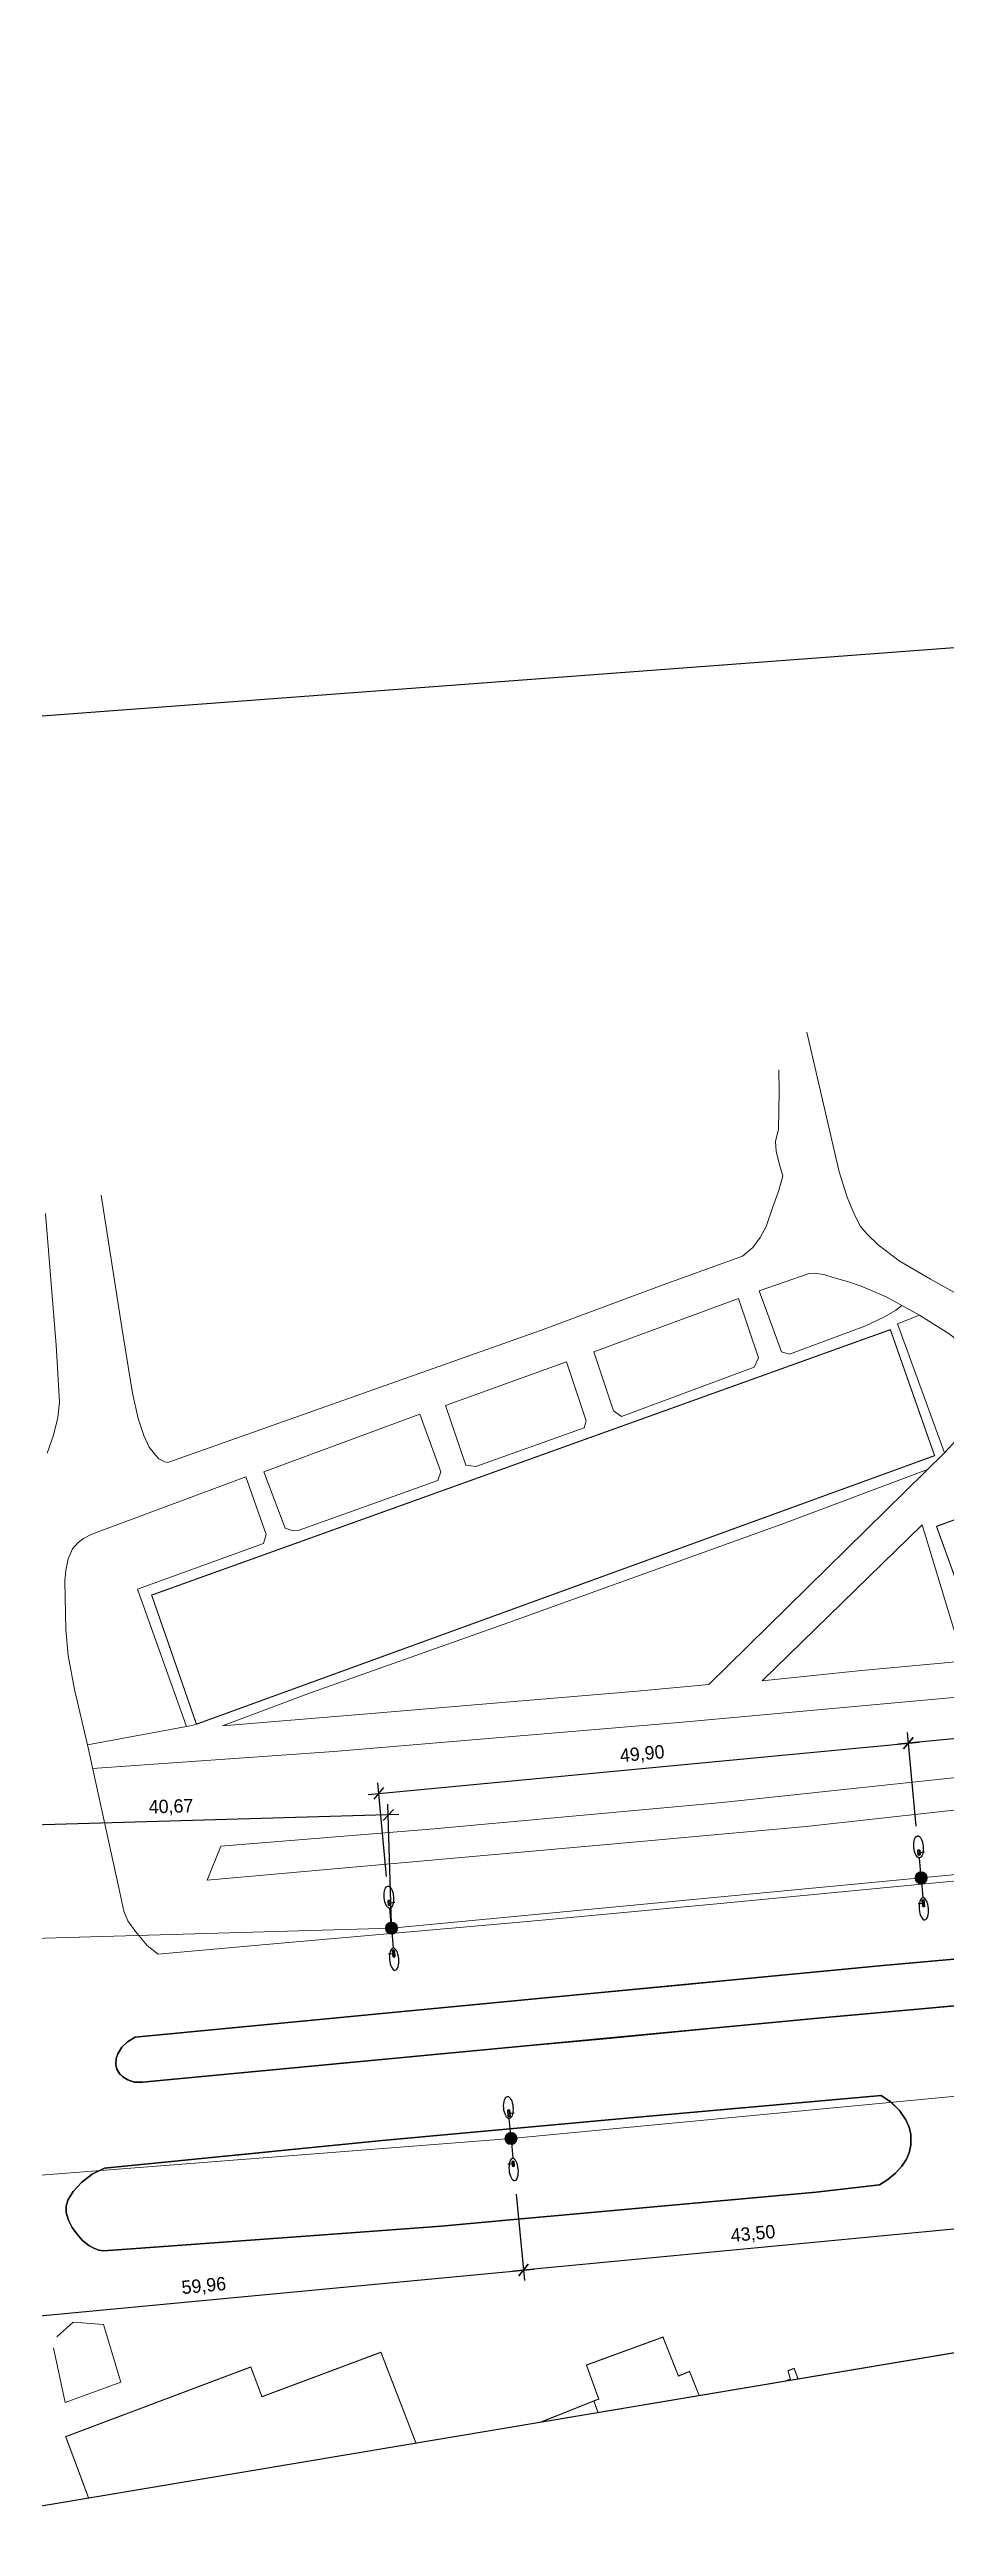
# Model space of a CAD drawing. Extents: x -105 to 2796, y -10 to 1087.
# Drawn here: x 122.4 to 206.5, y -9.6 to 222.6 of the extents above; entities that cross this region are included whole.
import ezdxf

# ---------------------------------------------------------------- set-up
doc = ezdxf.new("R2010")
doc.units = 0
doc.header["$MEASUREMENT"] = 0
for name, color, linetype in [('_МЕЖЕВОЙ_П-ЗУ_НОВЫЕ', 7, 'Continuous'), ('DLXLUM02', 1, 'Continuous'), ('DLXLUM03', 3, 'Continuous'), ('DLXLUM04', 5, 'Continuous'), ('DLXLUMEX', 2, 'Continuous'), ('DLXSCENE', 7, 'Continuous'), ('Размeh', 7, 'Continuous')]:
    doc.layers.add(name, color=color, linetype=linetype)
doc.layers.add('ОСВЕЩЕНИЕ', color=7, linetype='Continuous', lineweight=15)
doc.layers.add('ситуация', color=7, linetype='Continuous', lineweight=15)
doc.dimstyles.new('Благоуст', dxfattribs={"dimtxt": 1.25, "dimasz": 1, "dimexe": 1, "dimexo": 0.4085, "dimgap": 0.55, "dimtad": 1, "dimzin": 0, "dimtxsty": 'Standard', "dimblk": 'OBLIQUE', "dimcen": 0.6975, "dimdle": 1, "dimclrt": 256, "dimazin": 0, "dimtfac": 1, "dimtofl": 0, "dimtmove": 1, "dimatfit": 3, "dimldrblk": 'OBLIQUE', "dimfxl": 1, "dimtolj": 1, "dimtzin": 0, "dimarcsym": 0})

# ---------------------------------------------------------------- blocks, each defined once
blk = doc.blocks.new('*U12')
for p, q in [((0.07, 0.25), (-0.1, 0.23)), ((-0.1, 0.23), (0.07, 0.25)), ((-0.1, 0.2), (-0.1, 0.23)), ((-0.1, 0.23), (-0.07, -0.19)), ((-0.1, 0.23), (-0.1, 0.2)), ((-0.07, -0.19), (-0.1, 0.23)), ((0.07, 0.22), (-0.1, 0.2)), ((-0.1, 0.2), (0.07, 0.22)), ((-0.1, 0.2), (-0.07, -0.22)), ((-0.07, -0.22), (-0.1, 0.2)), ((0.07, 0.22), (0.07, 0.25)), ((0.1, -0.17), (0.07, 0.25)), ((0.07, 0.25), (0.07, 0.22)), ((0.07, 0.25), (0.1, -0.17)), ((0.1, -0.2), (0.07, 0.22)), ((0.07, 0.22), (0.1, -0.2)), ((-0.07, -0.19), (0.1, -0.17)), ((0.1, -0.17), (-0.07, -0.19)), ((-0.07, -0.19), (-0.07, -0.22)), ((-0.07, -0.22), (-0.07, -0.19)), ((-0.07, -0.22), (0.1, -0.2)), ((0.1, -0.2), (-0.07, -0.22)), ((0.1, -0.2), (0.1, -0.17)), ((0.1, -0.17), (0.1, -0.2))]:
    blk.add_line(p, q)
at = {"color": 1}
blk.add_line((0, 0.03), (0.5, 0.07), dxfattribs=at)
at = {"layer": 'DLXLUMEX', "color": 7}
blk.add_text('4', height=0.1, dxfattribs=at).set_placement((0, 0))
blk = doc.blocks.new('*U23')
for p, q in [((0.06, 0.29), (-0.11, 0.28)), ((-0.11, 0.28), (0.06, 0.29)), ((-0.11, 0.28), (-0.06, -0.29)), ((-0.06, -0.29), (-0.11, 0.28)), ((-0.11, 0.28), (-0.11, 0.24)), ((-0.11, 0.24), (-0.11, 0.28)), ((0.06, 0.25), (-0.11, 0.24)), ((-0.11, 0.24), (0.06, 0.25)), ((-0.11, 0.24), (-0.06, -0.33)), ((-0.06, -0.33), (-0.11, 0.24)), ((0.11, -0.28), (0.06, 0.29)), ((0.06, 0.25), (0.06, 0.29)), ((0.06, 0.29), (0.11, -0.28)), ((0.06, 0.29), (0.06, 0.25)), ((0.11, -0.32), (0.06, 0.25)), ((0.06, 0.25), (0.11, -0.32)), ((-0.06, -0.29), (0.11, -0.28)), ((0.11, -0.28), (-0.06, -0.29)), ((-0.06, -0.29), (-0.06, -0.33)), ((-0.06, -0.33), (-0.06, -0.29)), ((-0.06, -0.33), (0.11, -0.32)), ((0.11, -0.32), (-0.06, -0.33)), ((0.11, -0.28), (0.11, -0.32)), ((0.11, -0.32), (0.11, -0.28))]:
    blk.add_line(p, q)
at = {"color": 1}
blk.add_line((0, -0.04), (-0.49, -0.08), dxfattribs=at)
at = {"layer": 'DLXLUMEX', "color": 7}
blk.add_text('2', height=0.1, dxfattribs=at).set_placement((0, 0))
blk = doc.blocks.new('*U34')
for p, q in [((0.07, 0.25), (-0.1, 0.23)), ((-0.1, 0.23), (0.07, 0.25)), ((-0.1, 0.2), (-0.1, 0.23)), ((-0.1, 0.23), (-0.07, -0.19)), ((-0.1, 0.23), (-0.1, 0.2)), ((-0.07, -0.19), (-0.1, 0.23)), ((0.07, 0.22), (-0.1, 0.2)), ((-0.1, 0.2), (0.07, 0.22)), ((-0.1, 0.2), (-0.07, -0.22)), ((-0.07, -0.22), (-0.1, 0.2)), ((0.07, 0.22), (0.07, 0.25)), ((0.1, -0.17), (0.07, 0.25)), ((0.07, 0.25), (0.07, 0.22)), ((0.07, 0.25), (0.1, -0.17)), ((0.1, -0.2), (0.07, 0.22)), ((0.07, 0.22), (0.1, -0.2)), ((-0.07, -0.19), (0.1, -0.17)), ((0.1, -0.17), (-0.07, -0.19)), ((-0.07, -0.19), (-0.07, -0.22)), ((-0.07, -0.22), (-0.07, -0.19)), ((-0.07, -0.22), (0.1, -0.2)), ((0.1, -0.2), (-0.07, -0.22)), ((0.1, -0.2), (0.1, -0.17)), ((0.1, -0.17), (0.1, -0.2))]:
    blk.add_line(p, q)
at = {"color": 1}
blk.add_line((0, 0.03), (0.5, 0.07), dxfattribs=at)
at = {"layer": 'DLXLUMEX', "color": 7}
blk.add_text('4', height=0.1, dxfattribs=at).set_placement((0, 0))
blk = doc.blocks.new('*U45')
for p, q in [((0.06, 0.29), (-0.11, 0.28)), ((-0.11, 0.28), (0.06, 0.29)), ((-0.11, 0.28), (-0.06, -0.29)), ((-0.06, -0.29), (-0.11, 0.28)), ((-0.11, 0.28), (-0.11, 0.24)), ((-0.11, 0.24), (-0.11, 0.28)), ((0.06, 0.25), (-0.11, 0.24)), ((-0.11, 0.24), (0.06, 0.25)), ((-0.11, 0.24), (-0.06, -0.33)), ((-0.06, -0.33), (-0.11, 0.24)), ((0.11, -0.28), (0.06, 0.29)), ((0.06, 0.25), (0.06, 0.29)), ((0.06, 0.29), (0.11, -0.28)), ((0.06, 0.29), (0.06, 0.25)), ((0.11, -0.32), (0.06, 0.25)), ((0.06, 0.25), (0.11, -0.32)), ((-0.06, -0.29), (0.11, -0.28)), ((0.11, -0.28), (-0.06, -0.29)), ((-0.06, -0.29), (-0.06, -0.33)), ((-0.06, -0.33), (-0.06, -0.29)), ((-0.06, -0.33), (0.11, -0.32)), ((0.11, -0.32), (-0.06, -0.33)), ((0.11, -0.28), (0.11, -0.32)), ((0.11, -0.32), (0.11, -0.28))]:
    blk.add_line(p, q)
at = {"color": 1}
blk.add_line((0, -0.04), (-0.49, -0.08), dxfattribs=at)
at = {"layer": 'DLXLUMEX', "color": 7}
blk.add_text('2', height=0.1, dxfattribs=at).set_placement((0, 0))
blk = doc.blocks.new('*U167')
for p, q in [((0.06, 0.33), (-0.11, 0.31)), ((-0.11, 0.31), (0.06, 0.33)), ((0.06, 0.31), (-0.11, 0.29)), ((-0.11, 0.31), (-0.06, -0.29)), ((-0.11, 0.29), (-0.11, 0.31)), ((-0.11, 0.31), (-0.11, 0.29)), ((-0.11, 0.29), (0.06, 0.31)), ((-0.06, -0.29), (-0.11, 0.31)), ((-0.11, 0.29), (-0.06, -0.31)), ((-0.06, -0.31), (-0.11, 0.29)), ((0.06, 0.31), (0.06, 0.33)), ((0.11, -0.27), (0.06, 0.33)), ((0.06, 0.33), (0.06, 0.31)), ((0.06, 0.33), (0.11, -0.27)), ((0.11, -0.29), (0.06, 0.31)), ((0.06, 0.31), (0.11, -0.29)), ((-0.06, -0.29), (0.11, -0.27)), ((0.11, -0.27), (-0.06, -0.29)), ((-0.06, -0.31), (0.11, -0.29)), ((-0.06, -0.29), (-0.06, -0.31)), ((0.11, -0.29), (-0.06, -0.31)), ((-0.06, -0.31), (-0.06, -0.29)), ((0.11, -0.29), (0.11, -0.27)), ((0.11, -0.27), (0.11, -0.29))]:
    blk.add_line(p, q)
at = {"color": 1}
blk.add_line((0, 0.02), (0.5, 0.06), dxfattribs=at)
at = {"layer": 'DLXLUMEX', "color": 7}
blk.add_text('3', height=0.1, dxfattribs=at).set_placement((0, 0))
blk = doc.blocks.new('*U178')
for p, q in [((0.07, 0.22), (-0.1, 0.2)), ((-0.1, 0.2), (0.07, 0.22)), ((-0.1, 0.2), (-0.07, -0.22)), ((-0.07, -0.22), (-0.1, 0.2)), ((-0.1, 0.2), (-0.1, 0.17)), ((-0.1, 0.17), (-0.1, 0.2)), ((0.07, 0.19), (-0.1, 0.17)), ((-0.1, 0.17), (0.07, 0.19)), ((-0.1, 0.17), (-0.06, -0.25)), ((-0.06, -0.25), (-0.1, 0.17)), ((0.1, -0.2), (0.07, 0.22)), ((0.07, 0.19), (0.07, 0.22)), ((0.07, 0.22), (0.1, -0.2)), ((0.07, 0.22), (0.07, 0.19)), ((0.11, -0.23), (0.07, 0.19)), ((0.07, 0.19), (0.11, -0.23)), ((-0.07, -0.22), (0.1, -0.2)), ((0.1, -0.2), (-0.07, -0.22)), ((-0.07, -0.22), (-0.06, -0.25)), ((-0.06, -0.25), (-0.07, -0.22)), ((-0.06, -0.25), (0.11, -0.23)), ((0.11, -0.23), (-0.06, -0.25)), ((0.1, -0.2), (0.11, -0.23)), ((0.11, -0.23), (0.1, -0.2))]:
    blk.add_line(p, q)
at = {"color": 1}
blk.add_line((0, -0.03), (-0.5, -0.07), dxfattribs=at)
at = {"layer": 'DLXLUMEX', "color": 7}
blk.add_text('4', height=0.1, dxfattribs=at).set_placement((0, 0))
blk = doc.blocks.new('*U206')
for p, q in [((957.47, 222.61), (-23.51, 149.29)), ((200.52, 43.03), (241.61, 46.63)), ((241.61, 46.63), (200.52, 43.03)), ((283.7, 46.23), (194.45, 38.07)), ((194.45, 38.07), (283.7, 46.23)), ((130.4, 36.29), (200.52, 43.03)), ((200.52, 43.03), (130.4, 36.29)), ((194.45, 38.07), (131.1, 32.09)), ((131.1, 32.09), (194.45, 38.07)), ((128.79, 34.75), (129.15, 35.36)), ((129.15, 35.36), (128.79, 34.75)), ((129.15, 35.36), (129.68, 35.88)), ((129.68, 35.88), (129.15, 35.36)), ((129.68, 35.88), (130.4, 36.29)), ((130.4, 36.29), (129.68, 35.88)), ((110.11, -9.56), (371.34, 34.31)), ((128.58, 33.72), (128.61, 34.3)), ((128.61, 34.3), (128.58, 33.72)), ((128.69, 33.3), (128.58, 33.72)), ((128.58, 33.72), (128.69, 33.3)), ((128.61, 34.3), (128.79, 34.75)), ((128.79, 34.75), (128.61, 34.3)), ((128.96, 32.85), (128.69, 33.3)), ((128.69, 33.3), (128.96, 32.85)), ((129.25, 32.59), (128.96, 32.85)), ((128.96, 32.85), (129.25, 32.59)), ((129.73, 32.3), (129.25, 32.59)), ((129.25, 32.59), (129.73, 32.3)), ((130.3, 32.09), (129.73, 32.3)), ((129.73, 32.3), (130.3, 32.09)), ((131.1, 32.09), (130.3, 32.09)), ((130.3, 32.09), (131.1, 32.09)), ((176.5, 28.7), (200.36, 30.84)), ((200.36, 30.84), (176.5, 28.7)), ((200.36, 30.84), (201.25, 30.24)), ((201.25, 30.24), (200.36, 30.84)), ((201.25, 30.24), (202.09, 29.42)), ((202.09, 29.42), (201.25, 30.24)), ((153.58, 26.61), (176.5, 28.7)), ((176.5, 28.7), (153.58, 26.61)), ((202.09, 29.42), (202.66, 28.56)), ((202.66, 28.56), (202.09, 29.42)), ((202.66, 28.56), (202.99, 27.87)), ((202.99, 27.87), (202.66, 28.56)), ((202.99, 27.87), (203.15, 27.17)), ((203.15, 27.17), (202.99, 27.87)), ((127.52, 24.03), (153.58, 26.61)), ((153.58, 26.61), (127.52, 24.03)), ((203.15, 26.19), (203, 25.46)), ((203, 25.46), (203.15, 26.19)), ((203.15, 27.17), (203.15, 26.19)), ((203.15, 26.19), (203.15, 27.17)), ((125.39, 22.72), (126.38, 23.46)), ((126.38, 23.46), (125.39, 22.72)), ((126.38, 23.46), (127.52, 24.03)), ((127.52, 24.03), (126.38, 23.46)), ((201.71, 23.56), (200.97, 22.97)), ((200.97, 22.97), (201.71, 23.56)), ((202.29, 24.21), (201.71, 23.56)), ((201.71, 23.56), (202.29, 24.21)), ((202.74, 24.88), (202.29, 24.21)), ((202.29, 24.21), (202.74, 24.88)), ((203, 25.46), (202.74, 24.88)), ((202.74, 24.88), (203, 25.46)), ((123.94, 20.47), (124.08, 21.03)), ((124.08, 21.03), (123.94, 20.47)), ((124.08, 21.03), (124.58, 21.85)), ((124.58, 21.85), (124.08, 21.03)), ((124.58, 21.85), (125.39, 22.72)), ((125.39, 22.72), (124.58, 21.85)), ((194.26, 21.76), (166.61, 19.28)), ((166.61, 19.28), (194.26, 21.76)), ((200.21, 22.45), (194.26, 21.76)), ((194.26, 21.76), (200.21, 22.45)), ((200.97, 22.97), (200.21, 22.45)), ((200.21, 22.45), (200.97, 22.97)), ((123.94, 19.86), (123.94, 20.47)), ((123.94, 20.47), (123.94, 19.86)), ((124.14, 19.16), (123.94, 19.86)), ((123.94, 19.86), (124.14, 19.16)), ((124.49, 18.47), (124.14, 19.16)), ((124.14, 19.16), (124.49, 18.47)), ((159.1, 18.6), (151.5, 18.03)), ((151.5, 18.03), (159.1, 18.6)), ((166.61, 19.28), (159.1, 18.6)), ((159.1, 18.6), (166.61, 19.28)), ((124.93, 17.88), (124.49, 18.47)), ((124.49, 18.47), (124.93, 17.88)), ((125.46, 17.25), (124.93, 17.88)), ((124.93, 17.88), (125.46, 17.25)), ((126.05, 16.77), (125.46, 17.25)), ((125.46, 17.25), (126.05, 16.77)), ((126.53, 16.54), (126.05, 16.77)), ((126.05, 16.77), (126.53, 16.54)), ((127, 16.35), (126.53, 16.54)), ((126.53, 16.54), (127, 16.35)), ((127.42, 16.27), (127, 16.35)), ((127, 16.35), (127.42, 16.27)), ((130.5, 16.49), (127.42, 16.27)), ((127.42, 16.27), (130.5, 16.49)), ((151.5, 18.03), (130.5, 16.49)), ((130.5, 16.49), (151.5, 18.03))]:
    blk.add_line(p, q)
blk = doc.blocks.new('_Oblique')
at = {"layer": 'Размeh', "color": 0, "lineweight": -2}
blk.add_line((-0.5, -0.5), (0.5, 0.5), dxfattribs=at)
blk = doc.blocks.new('*D565')
at = {"layer": 'Defpoints', "color": 0, "ltscale": 100, "transparency": 16777216}
for p in [(166.1, 22), (106.41, 16.34), (166.82, 14.48)]:
    blk.add_point(p, dxfattribs=at)
at = {"layer": 'ситуация', "color": 0, "lineweight": -2, "ltscale": 100, "transparency": 16777216}
for p, q in [((166.14, 21.59), (166.91, 13.48)), ((106.13, 8.72), (167.81, 14.57)), ((106.45, 15.93), (107.22, 7.82))]:
    blk.add_line(p, q, dxfattribs=at)
for p, rotation in [((166.82, 14.48), 5.417246034934075), ((107.12, 8.82), 185.4172460349341)]:
    blk.add_blockref('_Oblique', p, dxfattribs=dict(at, rotation=rotation))
at = {"layer": 'ситуация', "ltscale": 100, "transparency": 16777216, "insert": (136.85, 12.92), "char_height": 1.25, "attachment_point": 5, "rotation": 5.4172}
blk.add_mtext('\\A1;59,96', dxfattribs=at)
blk = doc.blocks.new('*D566')
at = {"layer": 'Defpoints', "color": 0, "ltscale": 100, "transparency": 16777216}
for p in [(209.41, 26.11), (166.1, 22), (166.82, 14.48)]:
    blk.add_point(p, dxfattribs=at)
at = {"layer": 'ситуация', "color": 0, "lineweight": -2, "ltscale": 100, "transparency": 16777216}
for p, q in [((209.45, 25.7), (210.22, 17.59)), ((166.14, 21.59), (166.91, 13.48)), ((211.12, 18.68), (165.82, 14.38))]:
    blk.add_line(p, q, dxfattribs=at)
for p, rotation in [((210.12, 18.58), 5.417246034938099), ((166.82, 14.48), 185.4172460349382)]:
    blk.add_blockref('_Oblique', p, dxfattribs=dict(at, rotation=rotation))
at = {"layer": 'ситуация', "ltscale": 100, "transparency": 16777216, "insert": (188.35, 17.8), "char_height": 1.25, "attachment_point": 5, "rotation": 5.4172}
blk.add_mtext('\\A1;43,50', dxfattribs=at)
blk = doc.blocks.new('*D570')
at = {"layer": 'Defpoints', "color": 0, "ltscale": 100, "transparency": 16777216}
for p in [(113.48, 55.97), (154.44, 46.52), (113.78, 45.35)]:
    blk.add_point(p, dxfattribs=at)
at = {"layer": 'ситуация', "color": 0, "lineweight": -2, "ltscale": 100, "transparency": 16777216}
for p, q in [((154.43, 46.93), (154.1, 58.14)), ((155.13, 57.17), (112.48, 55.94)), ((113.77, 45.76), (113.45, 56.97))]:
    blk.add_line(p, q, dxfattribs=at)
for p, rotation in [((113.48, 55.97), 181.6469450261577), ((154.13, 57.14), 1.64694502615764)]:
    blk.add_blockref('_Oblique', p, dxfattribs=dict(at, rotation=rotation))
at = {"layer": 'ситуация', "ltscale": 100, "transparency": 16777216, "insert": (133.77, 57.84), "char_height": 1.25, "attachment_point": 5, "rotation": 1.6469}
blk.add_mtext('\\A1;40,67', dxfattribs=at)
blk = doc.blocks.new('*D571')
at = {"layer": 'Defpoints', "color": 0, "ltscale": 100, "transparency": 16777216}
for p in [(202.92, 63.86), (203.69, 55.68), (154.02, 50.97)]:
    blk.add_point(p, dxfattribs=at)
at = {"layer": 'ситуация', "color": 0, "lineweight": -2, "ltscale": 100, "transparency": 16777216}
for p, q in [((152.24, 59.06), (203.91, 63.96)), ((203.65, 56.08), (202.82, 64.86)), ((153.98, 51.37), (153.15, 60.15))]:
    blk.add_line(p, q, dxfattribs=at)
for p, rotation in [((202.92, 63.86), 5.41724603493831), ((153.24, 59.15), 185.4172460349383)]:
    blk.add_blockref('_Oblique', p, dxfattribs=dict(at, rotation=rotation))
at = {"layer": 'ситуация', "ltscale": 100, "transparency": 16777216, "insert": (177.96, 62.78), "char_height": 1.25, "attachment_point": 5, "rotation": 5.4172}
blk.add_mtext('\\A1;49,90', dxfattribs=at)
blk = doc.blocks.new('*D572')
at = {"layer": 'Defpoints', "color": 0, "ltscale": 100, "transparency": 16777216}
for p in [(202.92, 63.86), (253.26, 60.38), (203.69, 55.68)]:
    blk.add_point(p, dxfattribs=at)
at = {"layer": 'ситуация', "color": 0, "lineweight": -2, "ltscale": 100, "transparency": 16777216}
for p, q in [((253.48, 68.66), (201.92, 63.77)), ((253.22, 60.78), (252.39, 69.56)), ((203.65, 56.08), (202.82, 64.86))]:
    blk.add_line(p, q, dxfattribs=at)
for p, rotation in [((252.49, 68.56), 5.417246034932903), ((202.92, 63.86), 185.4172460349329)]:
    blk.add_blockref('_Oblique', p, dxfattribs=dict(at, rotation=rotation))
at = {"layer": 'ситуация', "ltscale": 100, "transparency": 16777216, "insert": (227.58, 67.49), "char_height": 1.25, "attachment_point": 5, "rotation": 5.4172}
blk.add_mtext('\\A1;49,79', dxfattribs=at)

msp = doc.modelspace()

# ---------------------------------------------------------------- hatches: boundary and pattern name
at = {"layer": 'ОСВЕЩЕНИЕ', "linetype": 'Continuous', "lineweight": 18}
h = msp.add_hatch(color=7, dxfattribs=at)
edge = h.paths.add_edge_path()
edge.add_arc((204.115, 51.234), 0.572, 0, 360)
h = msp.add_hatch(color=7, dxfattribs=at)
edge = h.paths.add_edge_path()
edge.add_arc((154.437, 46.524), 0.572, 0, 360)
h = msp.add_hatch(color=7, dxfattribs=at)
edge = h.paths.add_edge_path()
edge.add_arc((165.649, 26.807), 0.572, 0, 360)

# ---------------------------------------------------------------- linework, layer by layer
at = {"layer": '_МЕЖЕВОЙ_П-ЗУ_НОВЫЕ', "color": 1, "lineweight": 18, "const_width": 0.1}
for points in [[(205.55, 84.18), (274.48, 109.38), (278.82, 97.42), (209.91, 72.13)], [(205.55, 84.18), (274.48, 109.38), (278.82, 97.42), (209.91, 72.13)], [(131.95, 77.74), (136.15, 65.64), (205.37, 90.81), (201.22, 102.62)], [(131.95, 77.74), (136.15, 65.64), (205.37, 90.81), (201.22, 102.62)]]:
    msp.add_lwpolyline(points, close=True, dxfattribs=at)
at = {"layer": '_МЕЖЕВОЙ_П-ЗУ_НОВЫЕ', "color": 7, "lineweight": 18, "const_width": 0.1}
for points in [[(205.55, 84.18), (274.48, 109.38), (278.82, 97.42), (209.91, 72.13)], [(205.55, 84.18), (274.48, 109.38), (278.82, 97.42), (209.91, 72.13)], [(131.95, 77.74), (136.15, 65.64), (205.37, 90.81), (201.22, 102.62)], [(131.95, 77.74), (136.15, 65.64), (205.37, 90.81), (201.22, 102.62)]]:
    msp.add_lwpolyline(points, close=True, dxfattribs=at)
at = {"layer": '_МЕЖЕВОЙ_П-ЗУ_НОВЫЕ', "color": 1, "lineweight": 18, "const_width": 0.1}
for points in [[(183.287, 2.729), (182.39, 4.97), (181.35, 4.54), (179.9, 8.19), (172.72, 5.57), (173.88, 2.38), (173.41, 2.2), (173.809, 1.137)], [(183.287, 2.729), (182.39, 4.97), (181.35, 4.54), (179.9, 8.19), (172.72, 5.57), (173.88, 2.38), (173.41, 2.2), (173.809, 1.137)], [(156.73, -1.731), (153.45, 6.77), (142.29, 2.6), (141.25, 5.39), (123.89, -1.14), (126.033, -6.886)], [(156.73, -1.731), (153.45, 6.77), (142.29, 2.6), (141.25, 5.39), (123.89, -1.14), (126.033, -6.886)], [(192.556, 4.286), (192.2, 5.25), (191.62, 5.04), (191.85, 4.25), (191.432, 4.097)], [(192.556, 4.286), (192.2, 5.25), (191.62, 5.04), (191.85, 4.25), (191.432, 4.097)], [(173.809, 1.137), (173.41, 2.2), (168.517, 0.249)], [(173.809, 1.137), (173.41, 2.2), (168.517, 0.249)]]:
    msp.add_lwpolyline(points, dxfattribs=at)
at = {"layer": '_МЕЖЕВОЙ_П-ЗУ_НОВЫЕ', "color": 7, "lineweight": 18, "const_width": 0.1}
for points in [[(183.287, 2.729), (182.39, 4.97), (181.35, 4.54), (179.9, 8.19), (172.72, 5.57), (173.88, 2.38), (173.41, 2.2), (173.809, 1.137)], [(183.287, 2.729), (182.39, 4.97), (181.35, 4.54), (179.9, 8.19), (172.72, 5.57), (173.88, 2.38), (173.41, 2.2), (173.809, 1.137)], [(156.73, -1.731), (153.45, 6.77), (142.29, 2.6), (141.25, 5.39), (123.89, -1.14), (126.033, -6.886)], [(156.73, -1.731), (153.45, 6.77), (142.29, 2.6), (141.25, 5.39), (123.89, -1.14), (126.033, -6.886)], [(192.556, 4.286), (192.2, 5.25), (191.62, 5.04), (191.85, 4.25), (191.432, 4.097)], [(192.556, 4.286), (192.2, 5.25), (191.62, 5.04), (191.85, 4.25), (191.432, 4.097)], [(173.809, 1.137), (173.41, 2.2), (168.517, 0.249)], [(173.809, 1.137), (173.41, 2.2), (168.517, 0.249)]]:
    msp.add_lwpolyline(points, dxfattribs=at)
at = {"layer": 'ОСВЕЩЕНИЕ', "color": 7, "linetype": 'Continuous', "lineweight": 18}
for centre in [(204.115, 51.234), (204.115, 51.234), (154.437, 46.524), (154.437, 46.524), (165.649, 26.807), (165.649, 26.807)]:
    msp.add_circle(centre, 0.572, dxfattribs=at)
at = {"layer": 'ситуация', "color": 6, "ltscale": 100}
for p, q in [((-23.505, 149.287), (957.471, 222.612)), ((988.148, 137.889), (110.11, -9.56))]:
    msp.add_line(p, q, dxfattribs=at)
at = {"layer": 'ситуация', "color": 1, "ltscale": 100}
for p, q in [((154.437, 46.524), (253.683, 55.935)), ((113.784, 45.355), (154.437, 46.524)), ((165.649, 26.807), (256.442, 35.417)), ((105.913, 22.131), (165.649, 26.807))]:
    msp.add_line(p, q, dxfattribs=at)
at = {"layer": 'ситуация', "color": 0, "lineweight": 25}
for p, q in [((204.115, 51.234), (203.954, 53.103)), ((204.115, 51.234), (204.274, 49.366)), ((154.437, 46.524), (154.276, 48.392)), ((154.437, 46.524), (154.597, 44.655)), ((165.649, 26.807), (165.488, 28.675)), ((165.649, 26.807), (165.808, 24.939))]:
    msp.add_line(p, q, dxfattribs=at)
at = {"layer": 'ситуация', "linetype": 'Continuous', "lineweight": 18, "flags": 128}
for points in [[(193.393, 130.516), (196.435, 117.429), (197.182, 115.034), (197.866, 113.392), (198.435, 112.292), (199.067, 111.553), (200.067, 110.574), (202.033, 109.062), (204.997, 107.348), (209.296, 104.962)], [(193.393, 130.516), (196.435, 117.429), (197.182, 115.034), (197.866, 113.392), (198.435, 112.292), (199.067, 111.553), (200.067, 110.574), (202.033, 109.062), (204.997, 107.348), (209.296, 104.962)], [(127.227, 115.22), (129.148, 102.816), (130.151, 96.676), (130.677, 94.304), (131.225, 92.696), (131.718, 91.609), (132.353, 90.82), (132.615, 90.52), (133.188, 90.234), (133.462, 90.177), (146.796, 94.895), (168.423, 102.552), (179.586, 106.71), (187.365, 109.504), (188.32, 110.331), (189.02, 111.253), (189.577, 112.286), (190.196, 114.14), (190.778, 115.658), (191.144, 117.043), (190.823, 118.078), (190.509, 119.352), (190.454, 120.247), (190.728, 121.406), (190.795, 124.986), (190.763, 126.974)], [(127.227, 115.22), (129.148, 102.816), (130.151, 96.676), (130.677, 94.304), (131.225, 92.696), (131.718, 91.609), (132.353, 90.82), (132.615, 90.52), (133.188, 90.234), (133.462, 90.177), (146.796, 94.895), (168.423, 102.552), (179.586, 106.71), (187.365, 109.504), (188.32, 110.331), (189.02, 111.253), (189.577, 112.286), (190.196, 114.14), (190.778, 115.658), (191.144, 117.043), (190.823, 118.078), (190.509, 119.352), (190.454, 120.247), (190.728, 121.406), (190.795, 124.986), (190.763, 126.974)], [(122.142, 91.05), (122.747, 92.732), (123.154, 94.388), (123.295, 95.828), (122.996, 101.181), (121.99, 113.506)], [(122.142, 91.05), (122.747, 92.732), (123.154, 94.388), (123.295, 95.828), (122.996, 101.181), (121.99, 113.506)], [(138.578, 65.499), (151.806, 66.582), (177.487, 68.745), (184.196, 69.361), (206.319, 91.12), (210, 95.117), (210.109, 96.245), (210.059, 97.559), (209.861, 98.637), (209.588, 99.436), (209.096, 100.143), (208.427, 100.881), (206.815, 102.153), (203.95, 103.984), (200.838, 105.694), (198.495, 106.712), (197.197, 107.131), (195.966, 107.465), (194.977, 107.79), (194.536, 107.868), (194.079, 107.904), (193.6, 107.884), (188.933, 106.273), (191.008, 100.549)], [(138.578, 65.499), (151.806, 66.582), (177.487, 68.745), (184.196, 69.361), (206.319, 91.12), (210, 95.117), (210.109, 96.245), (210.059, 97.559), (209.861, 98.637), (209.588, 99.436), (209.096, 100.143), (208.427, 100.881), (206.815, 102.153), (203.95, 103.984), (200.838, 105.694), (198.495, 106.712), (197.197, 107.131), (195.966, 107.465), (194.977, 107.79), (194.536, 107.868), (194.079, 107.904), (193.6, 107.884), (188.933, 106.273), (191.008, 100.549)], [(173.404, 100.557), (186.97, 105.547), (188.848, 99.977), (188.443, 99.091), (176.013, 94.493), (175.261, 95.01), (173.404, 100.557)], [(173.404, 100.557), (186.97, 105.547), (188.848, 99.977), (188.443, 99.091), (176.013, 94.493), (175.261, 95.01), (173.404, 100.557)], [(191.008, 100.549), (191.77, 100.323), (198.829, 102.948), (200.659, 103.818), (201.718, 104.428), (202.289, 104.896)], [(191.008, 100.549), (191.77, 100.323), (198.829, 102.948), (200.659, 103.818), (201.718, 104.428), (202.289, 104.896)], [(203.95, 103.984), (201.888, 103.173), (206.289, 91.091)], [(203.95, 103.984), (201.888, 103.173), (206.289, 91.091)], [(159.505, 95.517), (170.846, 99.599), (172.684, 94.07), (172.507, 93.427), (162.357, 89.783), (161.42, 89.909), (159.505, 95.517)], [(159.505, 95.517), (170.846, 99.599), (172.684, 94.07), (172.507, 93.427), (162.357, 89.783), (161.42, 89.909), (159.505, 95.517)], [(157.091, 94.687), (159.082, 89.28), (158.782, 88.47), (145.767, 83.819), (145.116, 83.786), (144.454, 84.007), (142.483, 89.301), (157.091, 94.687)], [(157.091, 94.687), (159.082, 89.28), (158.782, 88.47), (145.767, 83.819), (145.116, 83.786), (144.454, 84.007), (142.483, 89.301), (157.091, 94.687)], [(140.778, 88.828), (127.677, 83.952), (126.327, 83.462), (125.564, 83.05), (125.062, 82.665), (124.528, 82.086), (124.134, 81.143), (123.897, 80.04), (123.804, 79.089), (123.912, 74.51), (124.115, 72.082), (124.7, 68.886), (125.918, 63.703)], [(140.778, 88.828), (127.677, 83.952), (126.327, 83.462), (125.564, 83.05), (125.062, 82.665), (124.528, 82.086), (124.134, 81.143), (123.897, 80.04), (123.804, 79.089), (123.912, 74.51), (124.115, 72.082), (124.7, 68.886), (125.918, 63.703)], [(126.411, 61.473), (149.048, 63.079), (181.401, 65.806), (219.502, 69.281), (258.501, 72.916), (279.821, 75.004), (285.796, 75.639), (288.866, 76.069), (295.058, 77.054), (305.278, 78.685), (314.368, 80.431), (325.355, 82.472), (341.473, 85.462), (364.384, 89.886)], [(126.411, 61.473), (149.048, 63.079), (181.401, 65.806), (219.502, 69.281), (258.501, 72.916), (279.821, 75.004), (285.796, 75.639), (288.866, 76.069), (295.058, 77.054), (305.278, 78.685), (314.368, 80.431), (325.355, 82.472), (341.473, 85.462), (364.384, 89.886)], [(140.778, 88.828), (142.685, 83.419), (142.428, 82.578), (130.629, 78.303), (135.219, 65.428)], [(140.778, 88.828), (142.685, 83.419), (142.428, 82.578), (130.629, 78.303), (135.219, 65.428)], [(138.578, 65.499), (146.855, 68.595), (165.446, 75.183), (191.06, 84.399), (204.695, 89.523)], [(138.578, 65.499), (146.855, 68.595), (165.446, 75.183), (191.06, 84.399), (204.695, 89.523)], [(204.214, 84.333), (189.203, 69.712), (198.527, 70.66), (223.366, 72.94), (240.189, 74.418), (255.435, 75.782)], [(204.214, 84.333), (189.203, 69.712), (198.527, 70.66), (223.366, 72.94), (240.189, 74.418), (255.435, 75.782)], [(204.214, 84.333), (208.074, 71.536)], [(204.214, 84.333), (208.074, 71.536)], [(138.441, 54.203), (158.069, 55.813), (185.453, 58.305), (211.81, 61.12), (227.401, 62.904), (236.212, 63.911), (267.959, 67.417), (289.281, 69.933), (291.734, 70.162), (302.089, 71.792), (316.075, 74.048), (366.999, 82.297)], [(138.441, 54.203), (158.069, 55.813), (185.453, 58.305), (211.81, 61.12), (227.401, 62.904), (236.212, 63.911), (267.959, 67.417), (289.281, 69.933), (291.734, 70.162), (302.089, 71.792), (316.075, 74.048), (366.999, 82.297)], [(138.441, 54.203), (137.166, 51.026), (175.018, 54.402), (193.328, 56.052), (205.771, 57.414), (250.037, 62.415), (290.31, 67.121), (296.293, 67.875), (304.024, 69.163), (336.21, 74.597), (336.584, 72.441), (344.886, 73.728), (344.526, 75.911)], [(138.441, 54.203), (137.166, 51.026), (175.018, 54.402), (193.328, 56.052), (205.771, 57.414), (250.037, 62.415), (290.31, 67.121), (296.293, 67.875), (304.024, 69.163), (336.21, 74.597), (336.584, 72.441), (344.886, 73.728), (344.526, 75.911)], [(125.918, 63.703), (135.219, 65.428), (136.131, 65.597)], [(125.918, 63.703), (135.219, 65.428), (136.131, 65.597)], [(230.348, 53.111), (203.498, 50.576), (185.605, 48.875), (167.197, 47.135), (141.259, 44.856), (132.572, 44.098), (131.522, 44.907), (130.434, 46.222), (129.726, 47.22), (129.334, 48.102), (128.876, 50.313), (125.918, 63.703)], [(230.348, 53.111), (203.498, 50.576), (185.605, 48.875), (167.197, 47.135), (141.259, 44.856), (132.572, 44.098), (131.522, 44.907), (130.434, 46.222), (129.726, 47.22), (129.334, 48.102), (128.876, 50.313), (125.918, 63.703)], [(214.901, 44.29), (200.521, 43.028), (181.082, 41.108), (149.254, 38.113), (130.401, 36.286)], [(214.901, 44.29), (200.521, 43.028), (181.082, 41.108), (149.254, 38.113), (130.401, 36.286)], [(130.401, 36.286), (129.681, 35.879), (129.149, 35.356), (128.786, 34.749), (128.613, 34.298), (128.582, 33.718), (128.686, 33.3), (128.964, 32.852), (129.251, 32.593), (129.733, 32.303), (130.304, 32.088), (131.103, 32.088), (150.496, 33.955), (174.985, 36.188), (194.45, 38.074), (224.919, 40.917)], [(130.401, 36.286), (129.681, 35.879), (129.149, 35.356), (128.786, 34.749), (128.613, 34.298), (128.582, 33.718), (128.686, 33.3), (128.964, 32.852), (129.251, 32.593), (129.733, 32.303), (130.304, 32.088), (131.103, 32.088), (150.496, 33.955), (174.985, 36.188), (194.45, 38.074), (224.919, 40.917)], [(127.519, 24.028), (126.384, 23.462), (125.395, 22.72), (124.58, 21.848), (124.083, 21.026), (123.937, 20.474), (123.945, 19.861), (124.141, 19.159), (124.49, 18.472), (124.927, 17.884), (125.46, 17.246), (126.046, 16.771), (126.526, 16.538), (126.998, 16.351), (127.42, 16.273), (130.499, 16.495), (159.103, 18.596), (194.256, 21.764), (200.214, 22.448), (200.974, 22.966), (201.706, 23.562), (202.295, 24.21), (202.739, 24.876), (202.999, 25.464), (203.125, 25.923), (203.162, 26.232), (203.152, 27.166), (202.993, 27.872), (202.661, 28.56), (202.09, 29.417), (201.255, 30.239), (200.36, 30.84), (186.64, 29.645), (170.396, 28.145), (153.582, 26.613), (141.099, 25.346), (127.519, 24.028)], [(127.519, 24.028), (126.384, 23.462), (125.395, 22.72), (124.58, 21.848), (124.083, 21.026), (123.937, 20.474), (123.945, 19.861), (124.141, 19.159), (124.49, 18.472), (124.927, 17.884), (125.46, 17.246), (126.046, 16.771), (126.526, 16.538), (126.998, 16.351), (127.42, 16.273), (130.499, 16.495), (159.103, 18.596), (194.256, 21.764), (200.214, 22.448), (200.974, 22.966), (201.706, 23.562), (202.295, 24.21), (202.739, 24.876), (202.999, 25.464), (203.125, 25.923), (203.162, 26.232), (203.152, 27.166), (202.993, 27.872), (202.661, 28.56), (202.09, 29.417), (201.255, 30.239), (200.36, 30.84), (186.64, 29.645), (170.396, 28.145), (153.582, 26.613), (141.099, 25.346), (127.519, 24.028)], [(124.574, 9.594), (127.437, 9.381), (129.054, 3.955), (123.832, 2.063), (122.731, 7.196)], [(124.574, 9.594), (127.437, 9.381), (129.054, 3.955), (123.832, 2.063), (122.731, 7.196)], [(124.574, 9.594), (123.06, 8.22)], [(124.574, 9.594), (123.06, 8.22)]]:
    msp.add_lwpolyline(points, dxfattribs=at)
at = {"layer": 'ситуация', "color": 0, "lineweight": 25}
for centre in [(203.864, 54.14), (154.187, 49.429), (165.399, 29.712)]:
    msp.add_ellipse(centre, major_axis=(-0.084, 1.038), ratio=0.418921, dxfattribs=at)
at = {"layer": 'ситуация', "color": 0, "lineweight": 25, "extrusion": (0, 0, -1)}
for centre in [(204.362, 48.329), (154.685, 43.618), (165.897, 23.901)]:
    msp.add_ellipse(centre, major_axis=(0.094, -1.037), ratio=0.418921, dxfattribs=at)

# ---------------------------------------------------------------- block references
at = {"layer": 'DLXLUM02'}
for name, p in [('*U45', (204.313, 48.878)), ('*U23', (154.642, 44.168))]:
    msp.add_blockref(name, p, dxfattribs=at)
at = {"layer": 'DLXLUM03'}
msp.add_blockref('*U167', (165.448, 29.164), dxfattribs=at)
at = {"layer": 'DLXLUM04'}
for name, p in [('*U34', (203.913, 53.591)), ('*U12', (154.242, 48.881)), ('*U178', (165.848, 24.451))]:
    msp.add_blockref(name, p, dxfattribs=at)
at = {"layer": 'DLXSCENE'}
msp.add_blockref('*U206', (0, 0), dxfattribs=at)

# ---------------------------------------------------------------- dimensions: what is measured, and where the dimension line sits
at = {"layer": 'ситуация', "color": 7, "ltscale": 100}
for p1, p2, distance, picture, middle in [((253.262, 60.378), (203.693, 55.677), -8.221, '*D572', (227.58, 67.485)), ((154.016, 50.966), (203.693, 55.677), 8.221, '*D571', (177.958, 62.779)), ((154.437, 46.524), (113.784, 45.355), -10.622, '*D570', (133.769, 57.836)), ((209.41, 26.107), (166.105, 22.001), 7.557, '*D566', (188.35, 17.804)), ((106.41, 16.34), (166.105, 22.001), -7.557, '*D565', (136.85, 12.921))]:
    dim = msp.add_aligned_dim(p1=p1, p2=p2, distance=distance, dimstyle='Благоуст', dxfattribs=at)
    dim.commit()
    dim.dimension.update_dxf_attribs({"geometry": picture, "text_midpoint": middle})

doc.saveas('drawing.dxf')
